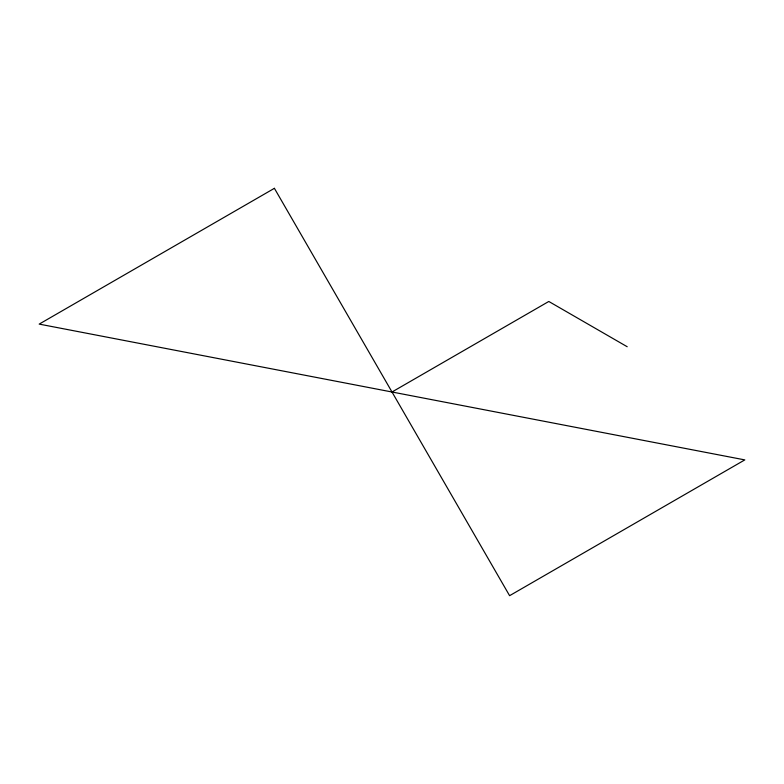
<?xml version="1.0" encoding="UTF-8"?>
<svg xmlns="http://www.w3.org/2000/svg" width="784" height="784" viewBox="0 0 784 784"><rect width="100%" height="100%" fill="white"/><g stroke="black" fill="none" stroke-linecap="round" stroke-linejoin="round"><path stroke-width="1.18" d="M392 392L548.8 301.468L627.2 346.734M274.4 188.317L39.2 324.106L744.8 459.894L509.6 595.683L274.4 188.317"/></g></svg>
